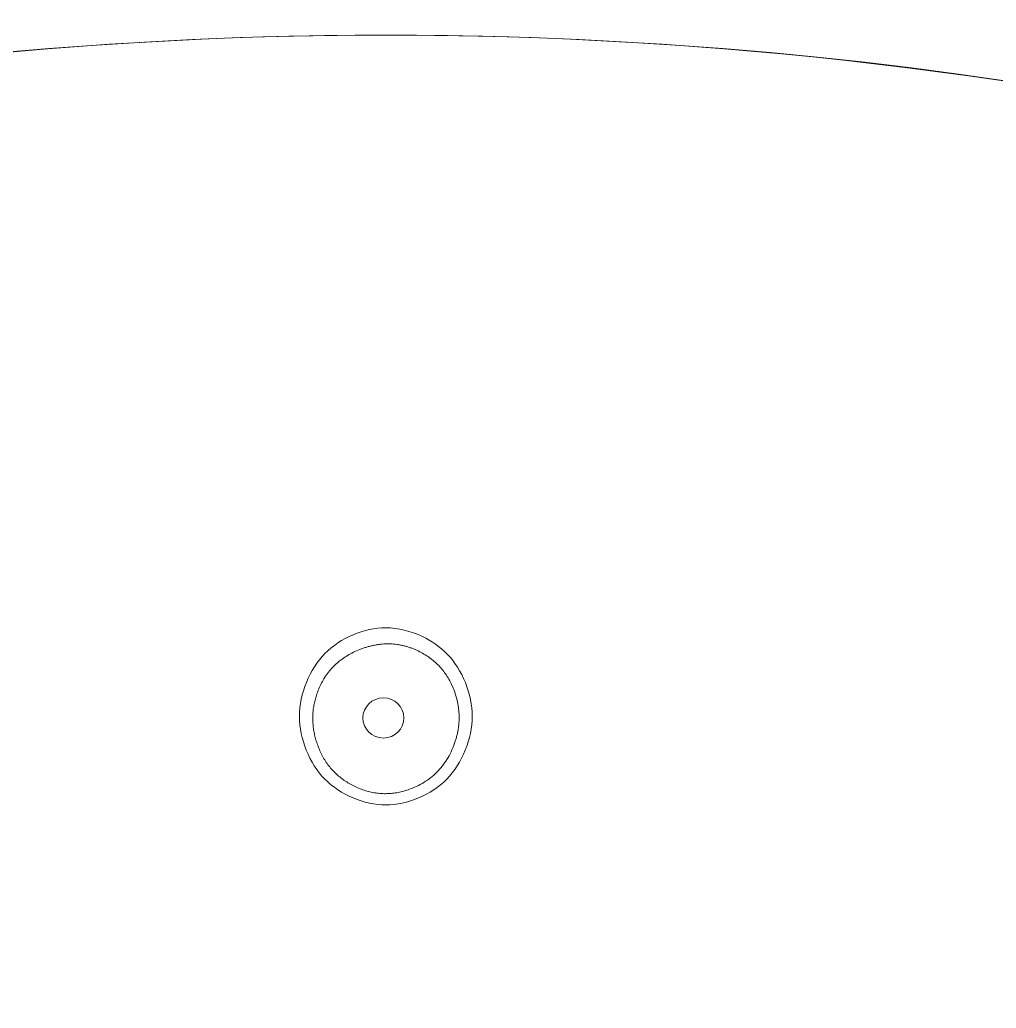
# Model space of a CAD drawing. Header units: millimetres. Extents: x 17284 to 19660, y -6011 to -2651.
# Drawn here: x 18045.91 to 18059.99, y -3828.53 to -3814.28 of the extents above; entities that cross this region are included whole.
import ezdxf

# ---------------------------------------------------------------- set-up
doc = ezdxf.new("R2010")
doc.units = ezdxf.units.MM

msp = doc.modelspace()

# ---------------------------------------------------------------- linework, layer by layer
at = {"linetype": 'Continuous', "lineweight": 13}
for centre, major_axis, start_param, end_param in [((18051.187, -3863.115, 0), (-57.26, 0), 3.334115, 6.094547), ((18051.187, -3864.158, 0), (54.792, 0), 0, 3.141593)]:
    msp.add_ellipse(centre, major_axis=major_axis, ratio=0.906308, start_param=start_param, end_param=end_param, dxfattribs=at)
at = {"linetype": 'Continuous', "lineweight": 18}
msp.add_ellipse((18051.187, -3864.158, 0), major_axis=(54.792, 0), ratio=0.906308, start_param=4.743974, end_param=10.963989, dxfattribs=at)
msp.add_ellipse((18051.151, -3824.343, 0), major_axis=(-0.296, 0), ratio=0.980057, dxfattribs=at)
at = {"linetype": 'Continuous', "lineweight": 13}
msp.add_open_spline([(18051.715, -3823.17, 0), (18051.847, -3823.233, 0), (18051.969, -3823.317, 0), (18052.289, -3823.644, 0), (18052.433, -3824, 0), (18052.432, -3824.642, 0), (18052.287, -3824.999, 0), (18051.843, -3825.452, 0), (18051.498, -3825.597, 0), (18050.876, -3825.597, 0), (18050.53, -3825.452, 0), (18050.084, -3824.997, 0), (18049.94, -3824.643, 0), (18049.941, -3823.995, 0), (18050.087, -3823.64, 0), (18050.53, -3823.189, 0), (18050.879, -3823.043, 0), (18051.361, -3823.044, 0), (18051.546, -3823.09, 0), (18051.715, -3823.17, 0)], degree=3, knots=[0, 0, 0, 0, 0.054833, 0.054833, 0.179833, 0.179833, 0.304833, 0.304833, 0.429833, 0.429833, 0.554833, 0.554833, 0.679833, 0.679833, 0.804833, 0.804833, 0.929833, 0.929833, 1, 1, 1, 1], dxfattribs=at)
at = {"linetype": 'Continuous', "lineweight": 18}
msp.add_open_spline([(18051.632, -3823.367, 0), (18051.617, -3823.36, 0), (18051.586, -3823.347, 0), (18051.539, -3823.33, 0), (18051.492, -3823.314, 0), (18051.445, -3823.302, 0), (18051.398, -3823.291, 0), (18051.35, -3823.283, 0), (18051.302, -3823.278, 0), (18051.254, -3823.275, 0), (18051.206, -3823.274, 0), (18051.157, -3823.276, 0), (18051.108, -3823.28, 0), (18051.059, -3823.287, 0), (18051.01, -3823.296, 0), (18050.961, -3823.308, 0), (18050.911, -3823.321, 0), (18050.861, -3823.338, 0), (18050.796, -3823.362, 0), (18050.72, -3823.395, 0), (18050.635, -3823.441, 0), (18050.556, -3823.493, 0), (18050.484, -3823.55, 0), (18050.418, -3823.614, 0), (18050.358, -3823.683, 0), (18050.305, -3823.757, 0), (18050.259, -3823.838, 0), (18050.227, -3823.906, 0), (18050.206, -3823.96, 0), (18050.193, -3823.996, 0), (18050.181, -3824.033, 0), (18050.17, -3824.07, 0), (18050.161, -3824.106, 0), (18050.153, -3824.143, 0), (18050.147, -3824.18, 0), (18050.141, -3824.216, 0), (18050.137, -3824.253, 0), (18050.134, -3824.29, 0), (18050.133, -3824.327, 0), (18050.133, -3824.364, 0), (18050.134, -3824.401, 0), (18050.137, -3824.438, 0), (18050.14, -3824.475, 0), (18050.146, -3824.513, 0), (18050.152, -3824.55, 0), (18050.16, -3824.587, 0), (18050.169, -3824.624, 0), (18050.179, -3824.662, 0), (18050.191, -3824.699, 0), (18050.209, -3824.751, 0), (18050.236, -3824.817, 0), (18050.273, -3824.894, 0), (18050.316, -3824.966, 0), (18050.364, -3825.034, 0), (18050.417, -3825.096, 0), (18050.475, -3825.154, 0), (18050.538, -3825.208, 0), (18050.605, -3825.256, 0), (18050.678, -3825.3, 0), (18050.755, -3825.339, 0), (18050.834, -3825.373, 0), (18050.915, -3825.399, 0), (18050.996, -3825.419, 0), (18051.078, -3825.431, 0), (18051.159, -3825.436, 0), (18051.241, -3825.434, 0), (18051.323, -3825.425, 0), (18051.406, -3825.409, 0), (18051.489, -3825.386, 0), (18051.582, -3825.351, 0), (18051.683, -3825.304, 0), (18051.786, -3825.242, 0), (18051.88, -3825.168, 0), (18051.963, -3825.085, 0), (18052.037, -3824.991, 0), (18052.101, -3824.888, 0), (18052.144, -3824.796, 0), (18052.174, -3824.721, 0), (18052.192, -3824.666, 0), (18052.208, -3824.611, 0), (18052.221, -3824.557, 0), (18052.231, -3824.502, 0), (18052.238, -3824.447, 0), (18052.242, -3824.393, 0), (18052.244, -3824.338, 0), (18052.243, -3824.284, 0), (18052.238, -3824.229, 0), (18052.231, -3824.174, 0), (18052.221, -3824.12, 0), (18052.209, -3824.065, 0), (18052.193, -3824.011, 0), (18052.171, -3823.945, 0), (18052.14, -3823.869, 0), (18052.098, -3823.786, 0), (18052.049, -3823.709, 0), (18051.995, -3823.637, 0), (18051.934, -3823.572, 0), (18051.868, -3823.512, 0), (18051.795, -3823.457, 0), (18051.716, -3823.409, 0), (18051.661, -3823.38, 0), (18051.632, -3823.367, 0)], degree=3, knots=[0, 0, 0, 0, 0.007473, 0.014841, 0.022121, 0.029329, 0.036484, 0.043605, 0.050709, 0.057816, 0.064945, 0.072113, 0.079341, 0.086644, 0.094041, 0.101549, 0.109182, 0.116957, 0.124887, 0.139651, 0.153951, 0.16789, 0.181578, 0.19513, 0.208667, 0.222307, 0.236169, 0.250364, 0.25626, 0.262094, 0.267874, 0.273604, 0.279291, 0.284942, 0.290561, 0.296157, 0.301736, 0.307304, 0.312868, 0.318434, 0.32401, 0.329602, 0.335216, 0.340859, 0.346538, 0.352259, 0.358027, 0.36385, 0.369732, 0.37568, 0.388844, 0.401658, 0.414193, 0.426527, 0.438741, 0.450918, 0.463142, 0.475497, 0.488063, 0.500917, 0.513786, 0.526316, 0.538592, 0.550702, 0.562737, 0.574794, 0.586964, 0.599339, 0.612006, 0.625046, 0.643419, 0.66126, 0.678802, 0.696291, 0.713974, 0.73209, 0.750863, 0.759685, 0.768364, 0.776916, 0.785361, 0.793719, 0.80201, 0.810255, 0.818474, 0.82669, 0.834922, 0.843194, 0.851525, 0.859935, 0.868446, 0.877076, 0.891387, 0.905285, 0.918871, 0.93225, 0.945536, 0.958842, 0.972282, 0.985967, 1, 1, 1, 1], dxfattribs=at)

doc.saveas('drawing.dxf')
